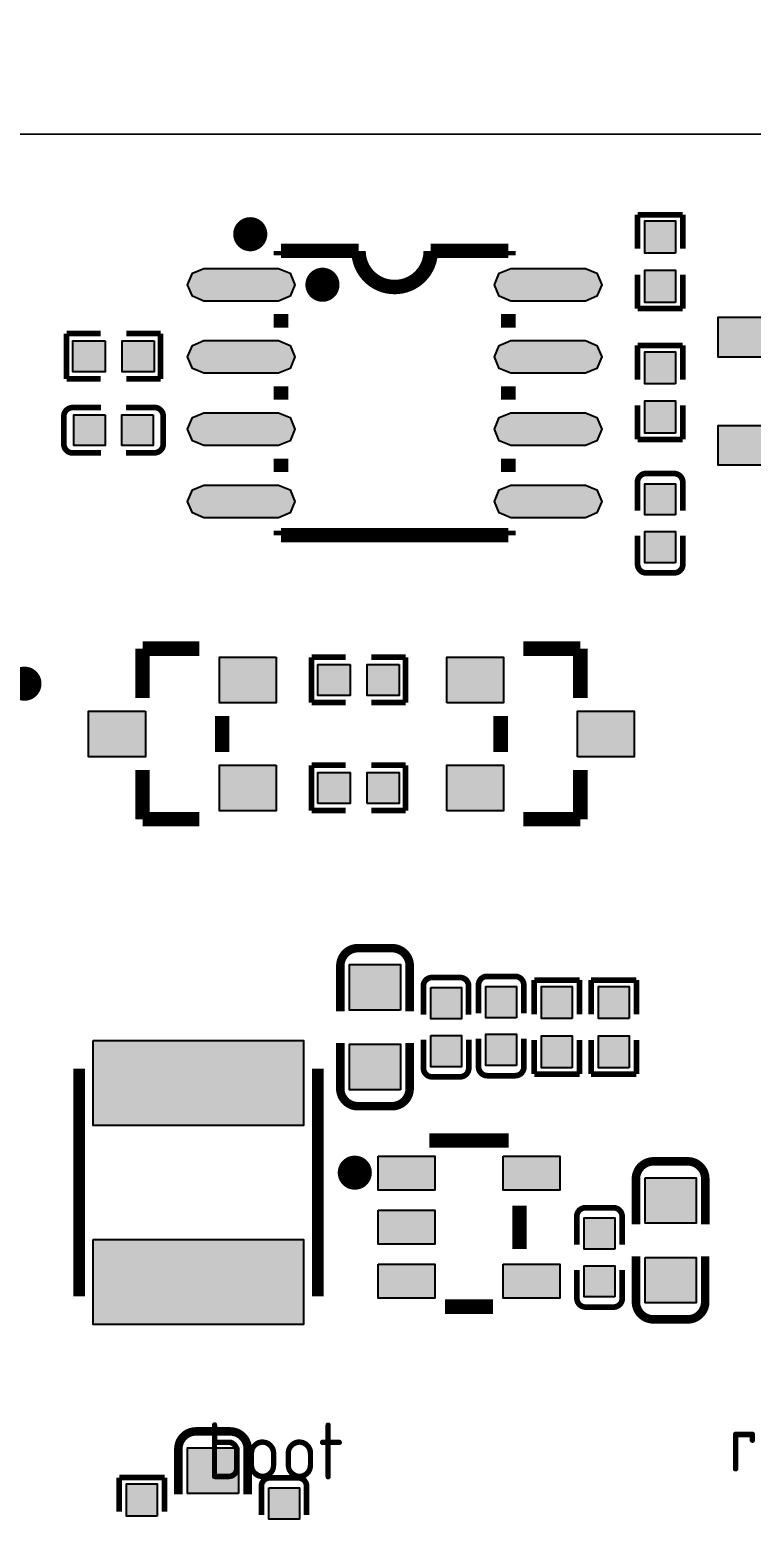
# Model space of a CAD drawing. Header units: millimetres. Extents: x 3623 to 6062, y 1175 to 2021.
# Drawn here: x 5640.07 to 5652.76, y 1802.3 to 1828.5 of the extents above; entities that cross this region are included whole.
import ezdxf

# ---------------------------------------------------------------- set-up
doc = ezdxf.new("R2010")
doc.units = ezdxf.units.MM
doc.header["$LTSCALE"] = 0.1
for name, color, linetype, true_color in [('Multi-Layer', 7, 'Continuous', 0xc0c0c0), ('Top-Layer', 1, 'Continuous', 0xff0000), ('Top-Silkscreen-Layer', 7, 'Continuous', 0xffcc00)]:
    doc.layers.add(name, color=color, linetype=linetype, true_color=true_color)
doc.layers.add('TOPOVERLAY', color=2, linetype='Continuous')
doc.styles.get("Standard").update_dxf_attribs({"font": 'isocp2.shx', "bigfont": 'AllInOneBig.shx'})

msp = doc.modelspace()

# ---------------------------------------------------------------- hatches: boundary and pattern name
at = {"layer": 'Top-Layer'}
for points in [[(5651.428, 1824.569), (5650.888, 1824.569), (5650.888, 1825.135), (5651.428, 1825.135)], [(5643.131, 1823.726), (5642.928, 1823.81), (5642.844, 1824.013), (5642.928, 1824.216), (5643.131, 1824.3), (5644.445, 1824.3), (5644.648, 1824.216), (5644.732, 1824.013), (5644.648, 1823.81), (5644.445, 1823.726)], [(5648.529, 1823.726), (5648.326, 1823.81), (5648.242, 1824.013), (5648.326, 1824.216), (5648.529, 1824.3), (5649.843, 1824.3), (5650.046, 1824.216), (5650.13, 1824.013), (5650.046, 1823.81), (5649.843, 1823.726)], [(5651.428, 1823.703), (5650.888, 1823.703), (5650.888, 1824.269), (5651.428, 1824.269)], [(5653.43, 1823.44), (5653.43, 1822.74), (5652.18, 1822.74), (5652.18, 1823.44)], [(5641.392, 1823.024), (5641.392, 1822.484), (5640.826, 1822.484), (5640.826, 1823.024)], [(5642.257, 1823.024), (5642.257, 1822.484), (5641.692, 1822.484), (5641.692, 1823.024)], [(5643.131, 1822.456), (5642.928, 1822.54), (5642.844, 1822.743), (5642.928, 1822.946), (5643.131, 1823.03), (5644.445, 1823.03), (5644.648, 1822.946), (5644.732, 1822.743), (5644.648, 1822.54), (5644.445, 1822.456)], [(5648.529, 1822.456), (5648.326, 1822.54), (5648.242, 1822.743), (5648.326, 1822.946), (5648.529, 1823.03), (5649.843, 1823.03), (5650.046, 1822.946), (5650.13, 1822.743), (5650.046, 1822.54), (5649.843, 1822.456)], [(5651.428, 1822.269), (5650.888, 1822.269), (5650.888, 1822.835), (5651.428, 1822.835)], [(5651.428, 1821.403), (5650.888, 1821.403), (5650.888, 1821.969), (5651.428, 1821.969)], [(5641.396, 1821.724), (5641.396, 1821.184), (5640.846, 1821.184), (5640.846, 1821.724)], [(5642.237, 1821.724), (5642.237, 1821.184), (5641.687, 1821.184), (5641.687, 1821.724)], [(5643.131, 1821.186), (5642.928, 1821.27), (5642.844, 1821.473), (5642.928, 1821.676), (5643.131, 1821.76), (5644.445, 1821.76), (5644.648, 1821.676), (5644.732, 1821.473), (5644.648, 1821.27), (5644.445, 1821.186)], [(5648.529, 1821.186), (5648.326, 1821.27), (5648.242, 1821.473), (5648.326, 1821.676), (5648.529, 1821.76), (5649.843, 1821.76), (5650.046, 1821.676), (5650.13, 1821.473), (5650.046, 1821.27), (5649.843, 1821.186)], [(5653.43, 1821.54), (5653.43, 1820.84), (5652.18, 1820.84), (5652.18, 1821.54)], [(5651.428, 1819.964), (5650.888, 1819.964), (5650.888, 1820.514), (5651.428, 1820.514)], [(5643.131, 1819.916), (5642.928, 1820), (5642.844, 1820.203), (5642.928, 1820.406), (5643.131, 1820.49), (5644.445, 1820.49), (5644.648, 1820.406), (5644.732, 1820.203), (5644.648, 1820), (5644.445, 1819.916)], [(5648.529, 1819.916), (5648.326, 1820), (5648.242, 1820.203), (5648.326, 1820.406), (5648.529, 1820.49), (5649.843, 1820.49), (5650.046, 1820.406), (5650.13, 1820.203), (5650.046, 1820), (5649.843, 1819.916)], [(5651.428, 1819.124), (5650.888, 1819.124), (5650.888, 1819.674), (5651.428, 1819.674)], [(5644.403, 1817.461), (5644.403, 1816.661), (5643.403, 1816.661), (5643.403, 1817.461)], [(5647.403, 1816.661), (5647.403, 1817.461), (5648.403, 1817.461), (5648.403, 1816.661)], [(5645.703, 1817.331), (5645.703, 1816.791), (5645.137, 1816.791), (5645.137, 1817.331)], [(5646.569, 1817.331), (5646.569, 1816.791), (5646.003, 1816.791), (5646.003, 1817.331)], [(5642.103, 1816.511), (5642.103, 1815.711), (5641.103, 1815.711), (5641.103, 1816.511)], [(5649.703, 1815.711), (5649.703, 1816.511), (5650.703, 1816.511), (5650.703, 1815.711)], [(5644.403, 1815.561), (5644.403, 1814.761), (5643.403, 1814.761), (5643.403, 1815.561)], [(5647.403, 1814.761), (5647.403, 1815.561), (5648.403, 1815.561), (5648.403, 1814.761)], [(5645.137, 1814.891), (5645.137, 1815.431), (5645.703, 1815.431), (5645.703, 1814.891)], [(5646.003, 1814.891), (5646.003, 1815.431), (5646.569, 1815.431), (5646.569, 1814.891)], [(5646.592, 1811.254), (5645.692, 1811.254), (5645.692, 1812.054), (5646.592, 1812.054)], [(5647.122, 1811.65), (5647.662, 1811.65), (5647.662, 1811.1), (5647.122, 1811.1)], [(5648.632, 1811.12), (5648.092, 1811.12), (5648.092, 1811.67), (5648.632, 1811.67)], [(5649.612, 1811.104), (5649.072, 1811.104), (5649.072, 1811.67), (5649.612, 1811.67)], [(5650.612, 1811.104), (5650.072, 1811.104), (5650.072, 1811.67), (5650.612, 1811.67)], [(5647.122, 1810.809), (5647.662, 1810.809), (5647.662, 1810.259), (5647.122, 1810.259)], [(5648.632, 1810.279), (5648.092, 1810.279), (5648.092, 1810.829), (5648.632, 1810.829)], [(5649.612, 1810.239), (5649.072, 1810.239), (5649.072, 1810.804), (5649.612, 1810.804)], [(5650.612, 1810.239), (5650.072, 1810.239), (5650.072, 1810.804), (5650.612, 1810.804)], [(5641.186, 1810.722), (5644.886, 1810.722), (5644.886, 1809.222), (5641.186, 1809.222)], [(5646.592, 1809.854), (5645.692, 1809.854), (5645.692, 1810.654), (5646.592, 1810.654)], [(5646.196, 1808.685), (5647.196, 1808.685), (5647.196, 1808.085), (5646.196, 1808.085)], [(5648.396, 1808.685), (5649.396, 1808.685), (5649.396, 1808.085), (5648.396, 1808.085)], [(5650.892, 1808.304), (5651.792, 1808.304), (5651.792, 1807.504), (5650.892, 1807.504)], [(5646.196, 1807.735), (5647.196, 1807.735), (5647.196, 1807.135), (5646.196, 1807.135)], [(5650.362, 1807.05), (5649.822, 1807.05), (5649.822, 1807.6), (5650.362, 1807.6)], [(5641.186, 1807.222), (5644.886, 1807.222), (5644.886, 1805.722), (5641.186, 1805.722)], [(5650.892, 1806.904), (5651.792, 1806.904), (5651.792, 1806.104), (5650.892, 1806.104)], [(5646.196, 1806.785), (5647.196, 1806.785), (5647.196, 1806.185), (5646.196, 1806.185)], [(5648.396, 1806.785), (5649.396, 1806.785), (5649.396, 1806.185), (5648.396, 1806.185)], [(5650.362, 1806.209), (5649.822, 1806.209), (5649.822, 1806.759), (5650.362, 1806.759)], [(5643.742, 1802.754), (5642.842, 1802.754), (5642.842, 1803.554), (5643.742, 1803.554)], [(5642.312, 1802.354), (5641.772, 1802.354), (5641.772, 1802.92), (5642.312, 1802.92)], [(5644.272, 1802.85), (5644.812, 1802.85), (5644.812, 1802.3), (5644.272, 1802.3)]]:
    msp.add_hatch(color=256, dxfattribs=at).paths.add_polyline_path(points)

# ---------------------------------------------------------------- linework, layer by layer
at = {"layer": 'Multi-Layer', "const_width": 0.0254}
msp.add_lwpolyline([(5656.971, 1830.662), (5657.722, 1830.662), (5658.104, 1830.586), (5658.429, 1830.369), (5658.645, 1830.045), (5658.722, 1829.662), (5658.722, 1827.662), (5658.645, 1827.279), (5658.429, 1826.955), (5658.104, 1826.738), (5657.722, 1826.662), (5635.722, 1826.662), (5635.339, 1826.738), (5635.014, 1826.955), (5634.798, 1827.279), (5634.722, 1827.662), (5634.722, 1829.662), (5634.798, 1830.045), (5635.014, 1830.369), (5635.339, 1830.586), (5635.722, 1830.662), (5636.471, 1830.662)], dxfattribs=at)
at = {"layer": 'Top-Layer'}
for points in [[(5651.428, 1824.569), (5650.888, 1824.569), (5650.888, 1825.135), (5651.428, 1825.135)], [(5643.131, 1823.726), (5642.928, 1823.81), (5642.844, 1824.013), (5642.928, 1824.216), (5643.131, 1824.3), (5644.445, 1824.3), (5644.648, 1824.216), (5644.732, 1824.013), (5644.648, 1823.81), (5644.445, 1823.726)], [(5648.529, 1823.726), (5648.326, 1823.81), (5648.242, 1824.013), (5648.326, 1824.216), (5648.529, 1824.3), (5649.843, 1824.3), (5650.046, 1824.216), (5650.13, 1824.013), (5650.046, 1823.81), (5649.843, 1823.726)], [(5651.428, 1823.703), (5650.888, 1823.703), (5650.888, 1824.269), (5651.428, 1824.269)], [(5653.43, 1823.44), (5653.43, 1822.74), (5652.18, 1822.74), (5652.18, 1823.44)], [(5641.392, 1823.024), (5641.392, 1822.484), (5640.826, 1822.484), (5640.826, 1823.024)], [(5642.257, 1823.024), (5642.257, 1822.484), (5641.692, 1822.484), (5641.692, 1823.024)], [(5643.131, 1822.456), (5642.928, 1822.54), (5642.844, 1822.743), (5642.928, 1822.946), (5643.131, 1823.03), (5644.445, 1823.03), (5644.648, 1822.946), (5644.732, 1822.743), (5644.648, 1822.54), (5644.445, 1822.456)], [(5648.529, 1822.456), (5648.326, 1822.54), (5648.242, 1822.743), (5648.326, 1822.946), (5648.529, 1823.03), (5649.843, 1823.03), (5650.046, 1822.946), (5650.13, 1822.743), (5650.046, 1822.54), (5649.843, 1822.456)], [(5651.428, 1822.269), (5650.888, 1822.269), (5650.888, 1822.835), (5651.428, 1822.835)], [(5651.428, 1821.403), (5650.888, 1821.403), (5650.888, 1821.969), (5651.428, 1821.969)], [(5641.396, 1821.724), (5641.396, 1821.184), (5640.846, 1821.184), (5640.846, 1821.724)], [(5642.237, 1821.724), (5642.237, 1821.184), (5641.687, 1821.184), (5641.687, 1821.724)], [(5643.131, 1821.186), (5642.928, 1821.27), (5642.844, 1821.473), (5642.928, 1821.676), (5643.131, 1821.76), (5644.445, 1821.76), (5644.648, 1821.676), (5644.732, 1821.473), (5644.648, 1821.27), (5644.445, 1821.186)], [(5648.529, 1821.186), (5648.326, 1821.27), (5648.242, 1821.473), (5648.326, 1821.676), (5648.529, 1821.76), (5649.843, 1821.76), (5650.046, 1821.676), (5650.13, 1821.473), (5650.046, 1821.27), (5649.843, 1821.186)], [(5653.43, 1821.54), (5653.43, 1820.84), (5652.18, 1820.84), (5652.18, 1821.54)], [(5651.428, 1819.964), (5650.888, 1819.964), (5650.888, 1820.514), (5651.428, 1820.514)], [(5643.131, 1819.916), (5642.928, 1820), (5642.844, 1820.203), (5642.928, 1820.406), (5643.131, 1820.49), (5644.445, 1820.49), (5644.648, 1820.406), (5644.732, 1820.203), (5644.648, 1820), (5644.445, 1819.916)], [(5648.529, 1819.916), (5648.326, 1820), (5648.242, 1820.203), (5648.326, 1820.406), (5648.529, 1820.49), (5649.843, 1820.49), (5650.046, 1820.406), (5650.13, 1820.203), (5650.046, 1820), (5649.843, 1819.916)], [(5651.428, 1819.124), (5650.888, 1819.124), (5650.888, 1819.674), (5651.428, 1819.674)], [(5644.403, 1817.461), (5644.403, 1816.661), (5643.403, 1816.661), (5643.403, 1817.461)], [(5647.403, 1816.661), (5647.403, 1817.461), (5648.403, 1817.461), (5648.403, 1816.661)], [(5645.703, 1817.331), (5645.703, 1816.791), (5645.137, 1816.791), (5645.137, 1817.331)], [(5646.569, 1817.331), (5646.569, 1816.791), (5646.003, 1816.791), (5646.003, 1817.331)], [(5642.103, 1816.511), (5642.103, 1815.711), (5641.103, 1815.711), (5641.103, 1816.511)], [(5649.703, 1815.711), (5649.703, 1816.511), (5650.703, 1816.511), (5650.703, 1815.711)], [(5644.403, 1815.561), (5644.403, 1814.761), (5643.403, 1814.761), (5643.403, 1815.561)], [(5647.403, 1814.761), (5647.403, 1815.561), (5648.403, 1815.561), (5648.403, 1814.761)], [(5645.137, 1814.891), (5645.137, 1815.431), (5645.703, 1815.431), (5645.703, 1814.891)], [(5646.003, 1814.891), (5646.003, 1815.431), (5646.569, 1815.431), (5646.569, 1814.891)], [(5646.592, 1811.254), (5645.692, 1811.254), (5645.692, 1812.054), (5646.592, 1812.054)], [(5647.122, 1811.65), (5647.662, 1811.65), (5647.662, 1811.1), (5647.122, 1811.1)], [(5648.632, 1811.12), (5648.092, 1811.12), (5648.092, 1811.67), (5648.632, 1811.67)], [(5649.612, 1811.104), (5649.072, 1811.104), (5649.072, 1811.67), (5649.612, 1811.67)], [(5650.612, 1811.104), (5650.072, 1811.104), (5650.072, 1811.67), (5650.612, 1811.67)], [(5647.122, 1810.809), (5647.662, 1810.809), (5647.662, 1810.259), (5647.122, 1810.259)], [(5648.632, 1810.279), (5648.092, 1810.279), (5648.092, 1810.829), (5648.632, 1810.829)], [(5649.612, 1810.239), (5649.072, 1810.239), (5649.072, 1810.804), (5649.612, 1810.804)], [(5650.612, 1810.239), (5650.072, 1810.239), (5650.072, 1810.804), (5650.612, 1810.804)], [(5641.186, 1810.722), (5644.886, 1810.722), (5644.886, 1809.222), (5641.186, 1809.222)], [(5646.592, 1809.854), (5645.692, 1809.854), (5645.692, 1810.654), (5646.592, 1810.654)], [(5646.196, 1808.685), (5647.196, 1808.685), (5647.196, 1808.085), (5646.196, 1808.085)], [(5648.396, 1808.685), (5649.396, 1808.685), (5649.396, 1808.085), (5648.396, 1808.085)], [(5650.892, 1808.304), (5651.792, 1808.304), (5651.792, 1807.504), (5650.892, 1807.504)], [(5646.196, 1807.735), (5647.196, 1807.735), (5647.196, 1807.135), (5646.196, 1807.135)], [(5650.362, 1807.05), (5649.822, 1807.05), (5649.822, 1807.6), (5650.362, 1807.6)], [(5641.186, 1807.222), (5644.886, 1807.222), (5644.886, 1805.722), (5641.186, 1805.722)], [(5650.892, 1806.904), (5651.792, 1806.904), (5651.792, 1806.104), (5650.892, 1806.104)], [(5646.196, 1806.785), (5647.196, 1806.785), (5647.196, 1806.185), (5646.196, 1806.185)], [(5648.396, 1806.785), (5649.396, 1806.785), (5649.396, 1806.185), (5648.396, 1806.185)], [(5650.362, 1806.209), (5649.822, 1806.209), (5649.822, 1806.759), (5650.362, 1806.759)], [(5643.742, 1802.754), (5642.842, 1802.754), (5642.842, 1803.554), (5643.742, 1803.554)], [(5642.312, 1802.354), (5641.772, 1802.354), (5641.772, 1802.92), (5642.312, 1802.92)], [(5644.272, 1802.85), (5644.812, 1802.85), (5644.812, 1802.3), (5644.272, 1802.3)]]:
    msp.add_lwpolyline(points, close=True, dxfattribs=at)
at = {"layer": 'Top-Silkscreen-Layer'}
for points, const_width in [([(5650.76, 1824.645), (5650.76, 1825.245)], 0.1), ([(5650.76, 1825.245), (5651.557, 1825.245)], 0.1), ([(5650.76, 1824.645), (5650.76, 1825.245)], 0.1), ([(5650.76, 1825.245), (5651.557, 1825.245)], 0.1), ([(5651.557, 1824.645), (5651.557, 1825.245)], 0.1), ([(5651.557, 1824.645), (5651.557, 1825.245)], 0.1), ([(5644.487, 1824.608), (5645.852, 1824.608)], 0.254), ([(5644.487, 1824.608), (5644.487, 1824.529)], 0.254), ([(5644.487, 1824.608), (5645.852, 1824.608)], 0.254), ([(5644.487, 1824.608), (5644.487, 1824.529)], 0.254), ([(5648.487, 1824.608), (5647.122, 1824.608)], 0.254), ([(5648.487, 1824.608), (5647.122, 1824.608)], 0.254), ([(5648.487, 1824.608), (5648.487, 1824.529)], 0.254), ([(5648.487, 1824.608), (5648.487, 1824.529)], 0.254), ([(5650.76, 1824.193), (5650.76, 1823.593)], 0.1), ([(5650.76, 1824.193), (5650.76, 1823.593)], 0.1), ([(5651.557, 1824.193), (5651.557, 1823.593)], 0.1), ([(5651.557, 1824.193), (5651.557, 1823.593)], 0.1), ([(5650.76, 1823.593), (5651.557, 1823.593)], 0.1), ([(5650.76, 1823.593), (5651.557, 1823.593)], 0.1), ([(5644.487, 1823.496), (5644.487, 1823.259)], 0.254), ([(5644.487, 1823.496), (5644.487, 1823.259)], 0.254), ([(5648.487, 1823.496), (5648.487, 1823.259)], 0.254), ([(5648.487, 1823.496), (5648.487, 1823.259)], 0.254), ([(5641.315, 1823.153), (5640.715, 1823.153)], 0.1), ([(5640.715, 1822.356), (5640.715, 1823.153)], 0.1), ([(5641.315, 1823.153), (5640.715, 1823.153)], 0.1), ([(5640.715, 1822.356), (5640.715, 1823.153)], 0.1), ([(5641.768, 1823.153), (5642.368, 1823.153)], 0.1), ([(5641.768, 1823.153), (5642.368, 1823.153)], 0.1), ([(5642.368, 1822.356), (5642.368, 1823.153)], 0.1), ([(5642.368, 1822.356), (5642.368, 1823.153)], 0.1), ([(5650.76, 1822.345), (5650.76, 1822.945)], 0.1), ([(5650.76, 1822.945), (5651.557, 1822.945)], 0.1), ([(5650.76, 1822.345), (5650.76, 1822.945)], 0.1), ([(5650.76, 1822.945), (5651.557, 1822.945)], 0.1), ([(5651.557, 1822.345), (5651.557, 1822.945)], 0.1), ([(5651.557, 1822.345), (5651.557, 1822.945)], 0.1), ([(5641.315, 1822.356), (5640.715, 1822.356)], 0.1), ([(5641.315, 1822.356), (5640.715, 1822.356)], 0.1), ([(5641.768, 1822.356), (5642.368, 1822.356)], 0.1), ([(5641.768, 1822.356), (5642.368, 1822.356)], 0.1), ([(5644.487, 1822.226), (5644.487, 1821.989)], 0.254), ([(5644.487, 1822.226), (5644.487, 1821.989)], 0.254), ([(5648.487, 1822.226), (5648.487, 1821.989)], 0.254), ([(5648.487, 1822.226), (5648.487, 1821.989)], 0.254), ([(5640.82, 1821.852), (5641.32, 1821.852)], 0.1), ([(5640.82, 1821.852), (5641.32, 1821.852)], 0.1), ([(5641.763, 1821.854), (5642.263, 1821.854)], 0.1), ([(5641.763, 1821.854), (5642.263, 1821.854)], 0.1), ([(5650.76, 1821.893), (5650.76, 1821.293)], 0.1), ([(5650.76, 1821.893), (5650.76, 1821.293)], 0.1), ([(5651.557, 1821.893), (5651.557, 1821.293)], 0.1), ([(5651.557, 1821.893), (5651.557, 1821.293)], 0.1), ([(5640.668, 1821.207), (5640.668, 1821.7)], 0.1), ([(5640.668, 1821.207), (5640.668, 1821.7)], 0.1), ([(5642.415, 1821.209), (5642.415, 1821.702)], 0.1), ([(5642.415, 1821.209), (5642.415, 1821.702)], 0.1), ([(5650.76, 1821.293), (5651.557, 1821.293)], 0.1), ([(5650.76, 1821.293), (5651.557, 1821.293)], 0.1), ([(5640.82, 1821.055), (5641.32, 1821.055)], 0.1), ([(5640.82, 1821.055), (5641.32, 1821.055)], 0.1), ([(5641.763, 1821.057), (5642.263, 1821.057)], 0.1), ([(5641.763, 1821.057), (5642.263, 1821.057)], 0.1), ([(5644.487, 1820.956), (5644.487, 1820.719)], 0.254), ([(5644.487, 1820.956), (5644.487, 1820.719)], 0.254), ([(5648.487, 1820.956), (5648.487, 1820.719)], 0.254), ([(5648.487, 1820.956), (5648.487, 1820.719)], 0.254), ([(5650.759, 1820.54), (5650.759, 1820.04)], 0.1), ([(5650.759, 1820.54), (5650.759, 1820.04)], 0.1), ([(5650.911, 1820.693), (5651.403, 1820.693)], 0.1), ([(5650.911, 1820.693), (5651.403, 1820.693)], 0.1), ([(5651.556, 1820.54), (5651.556, 1820.04)], 0.1), ([(5651.556, 1820.54), (5651.556, 1820.04)], 0.1), ([(5644.487, 1819.686), (5644.487, 1819.608)], 0.254), ([(5644.487, 1819.686), (5644.487, 1819.608)], 0.254), ([(5648.487, 1819.608), (5644.487, 1819.608)], 0.254), ([(5648.487, 1819.608), (5644.487, 1819.608)], 0.254), ([(5648.487, 1819.686), (5648.487, 1819.608)], 0.254), ([(5648.487, 1819.686), (5648.487, 1819.608)], 0.254), ([(5650.761, 1819.597), (5650.761, 1819.097)], 0.1), ([(5650.761, 1819.597), (5650.761, 1819.097)], 0.1), ([(5651.558, 1819.597), (5651.558, 1819.097)], 0.1), ([(5651.558, 1819.597), (5651.558, 1819.097)], 0.1), ([(5650.913, 1818.945), (5651.406, 1818.945)], 0.1), ([(5650.913, 1818.945), (5651.406, 1818.945)], 0.1), ([(5642.053, 1816.747), (5642.053, 1817.611)], 0.254), ([(5642.053, 1817.611), (5643.053, 1817.611)], 0.254), ([(5642.053, 1816.747), (5642.053, 1817.611)], 0.254), ([(5642.053, 1817.611), (5643.053, 1817.611)], 0.254), ([(5649.753, 1817.611), (5648.753, 1817.611)], 0.254), ([(5649.753, 1817.611), (5648.753, 1817.611)], 0.254), ([(5649.753, 1817.611), (5649.753, 1816.747)], 0.254), ([(5649.753, 1817.611), (5649.753, 1816.747)], 0.254), ([(5645.627, 1817.46), (5645.027, 1817.46)], 0.1), ([(5645.027, 1816.663), (5645.027, 1817.46)], 0.1), ([(5645.627, 1817.46), (5645.027, 1817.46)], 0.1), ([(5645.027, 1816.663), (5645.027, 1817.46)], 0.1), ([(5646.079, 1817.46), (5646.679, 1817.46)], 0.1), ([(5646.079, 1817.46), (5646.679, 1817.46)], 0.1), ([(5646.679, 1816.663), (5646.679, 1817.46)], 0.1), ([(5646.679, 1816.663), (5646.679, 1817.46)], 0.1), ([(5645.627, 1816.663), (5645.027, 1816.663)], 0.1), ([(5645.627, 1816.663), (5645.027, 1816.663)], 0.1), ([(5646.079, 1816.663), (5646.679, 1816.663)], 0.1), ([(5646.079, 1816.663), (5646.679, 1816.663)], 0.1), ([(5643.453, 1815.797), (5643.453, 1816.425)], 0.254), ([(5643.453, 1815.797), (5643.453, 1816.425)], 0.254), ([(5648.353, 1816.425), (5648.353, 1815.797)], 0.254), ([(5648.353, 1816.425), (5648.353, 1815.797)], 0.254), ([(5642.053, 1814.611), (5642.053, 1815.475)], 0.254), ([(5642.053, 1814.611), (5642.053, 1815.475)], 0.254), ([(5645.027, 1815.56), (5645.027, 1814.763)], 0.1), ([(5645.627, 1815.56), (5645.027, 1815.56)], 0.1), ([(5645.027, 1815.56), (5645.027, 1814.763)], 0.1), ([(5645.627, 1815.56), (5645.027, 1815.56)], 0.1), ([(5646.079, 1815.56), (5646.679, 1815.56)], 0.1), ([(5646.079, 1815.56), (5646.679, 1815.56)], 0.1), ([(5646.679, 1815.56), (5646.679, 1814.763)], 0.1), ([(5646.679, 1815.56), (5646.679, 1814.763)], 0.1), ([(5649.753, 1815.475), (5649.753, 1814.611)], 0.254), ([(5649.753, 1815.475), (5649.753, 1814.611)], 0.254), ([(5642.053, 1814.611), (5643.053, 1814.611)], 0.254), ([(5642.053, 1814.611), (5643.053, 1814.611)], 0.254), ([(5645.627, 1814.763), (5645.027, 1814.763)], 0.1), ([(5645.627, 1814.763), (5645.027, 1814.763)], 0.1), ([(5646.079, 1814.763), (5646.679, 1814.763)], 0.1), ([(5646.079, 1814.763), (5646.679, 1814.763)], 0.1), ([(5649.753, 1814.611), (5648.753, 1814.611)], 0.254), ([(5649.753, 1814.611), (5648.753, 1814.611)], 0.254), ([(5645.842, 1812.344), (5646.442, 1812.344)], 0.15), ([(5645.842, 1812.344), (5646.442, 1812.344)], 0.15), ([(5645.532, 1811.235), (5645.532, 1812.035)], 0.15), ([(5645.532, 1811.235), (5645.532, 1812.035)], 0.15), ([(5646.752, 1811.235), (5646.752, 1812.035)], 0.15), ([(5646.752, 1811.235), (5646.752, 1812.035)], 0.15), ([(5647.637, 1811.828), (5647.144, 1811.828)], 0.1), ([(5647.637, 1811.828), (5647.144, 1811.828)], 0.1), ([(5648.114, 1811.848), (5648.607, 1811.848)], 0.1), ([(5648.114, 1811.848), (5648.607, 1811.848)], 0.1), ([(5646.992, 1811.176), (5646.992, 1811.676)], 0.1), ([(5646.992, 1811.176), (5646.992, 1811.676)], 0.1), ([(5647.789, 1811.176), (5647.789, 1811.676)], 0.1), ([(5647.789, 1811.176), (5647.789, 1811.676)], 0.1), ([(5647.962, 1811.696), (5647.962, 1811.196)], 0.1), ([(5647.962, 1811.696), (5647.962, 1811.196)], 0.1), ([(5648.759, 1811.696), (5648.759, 1811.196)], 0.1), ([(5648.759, 1811.696), (5648.759, 1811.196)], 0.1), ([(5648.943, 1811.181), (5648.943, 1811.781)], 0.1), ([(5648.943, 1811.781), (5649.74, 1811.781)], 0.1), ([(5648.943, 1811.181), (5648.943, 1811.781)], 0.1), ([(5648.943, 1811.781), (5649.74, 1811.781)], 0.1), ([(5649.74, 1811.181), (5649.74, 1811.781)], 0.1), ([(5649.74, 1811.181), (5649.74, 1811.781)], 0.1), ([(5649.943, 1811.181), (5649.943, 1811.781)], 0.1), ([(5649.943, 1811.781), (5650.74, 1811.781)], 0.1), ([(5649.943, 1811.181), (5649.943, 1811.781)], 0.1), ([(5649.943, 1811.781), (5650.74, 1811.781)], 0.1), ([(5650.74, 1811.181), (5650.74, 1811.781)], 0.1), ([(5650.74, 1811.181), (5650.74, 1811.781)], 0.1), ([(5645.531, 1810.674), (5645.531, 1809.874)], 0.15), ([(5645.531, 1810.674), (5645.531, 1809.874)], 0.15), ([(5646.751, 1810.674), (5646.751, 1809.874)], 0.15), ([(5646.751, 1810.674), (5646.751, 1809.874)], 0.15), ([(5646.994, 1810.233), (5646.994, 1810.733)], 0.1), ([(5646.994, 1810.233), (5646.994, 1810.733)], 0.1), ([(5647.791, 1810.233), (5647.791, 1810.733)], 0.1), ([(5647.791, 1810.233), (5647.791, 1810.733)], 0.1), ([(5647.964, 1810.753), (5647.964, 1810.253)], 0.1), ([(5647.964, 1810.753), (5647.964, 1810.253)], 0.1), ([(5648.761, 1810.753), (5648.761, 1810.253)], 0.1), ([(5648.761, 1810.753), (5648.761, 1810.253)], 0.1), ([(5648.943, 1810.728), (5648.943, 1810.128)], 0.1), ([(5648.943, 1810.728), (5648.943, 1810.128)], 0.1), ([(5649.74, 1810.728), (5649.74, 1810.128)], 0.1), ([(5649.74, 1810.728), (5649.74, 1810.128)], 0.1), ([(5649.943, 1810.728), (5649.943, 1810.128)], 0.1), ([(5649.943, 1810.728), (5649.943, 1810.128)], 0.1), ([(5650.74, 1810.728), (5650.74, 1810.128)], 0.1), ([(5650.74, 1810.728), (5650.74, 1810.128)], 0.1), ([(5640.936, 1810.222), (5640.936, 1806.222)], 0.203), ([(5640.936, 1810.222), (5640.936, 1806.222)], 0.203), ([(5645.136, 1810.222), (5645.136, 1806.222)], 0.203), ([(5645.136, 1810.222), (5645.136, 1806.222)], 0.203), ([(5647.639, 1810.081), (5647.146, 1810.081)], 0.1), ([(5647.639, 1810.081), (5647.146, 1810.081)], 0.1), ([(5648.117, 1810.101), (5648.609, 1810.101)], 0.1), ([(5648.117, 1810.101), (5648.609, 1810.101)], 0.1), ([(5648.943, 1810.128), (5649.74, 1810.128)], 0.1), ([(5648.943, 1810.128), (5649.74, 1810.128)], 0.1), ([(5649.943, 1810.128), (5650.74, 1810.128)], 0.1), ([(5649.943, 1810.128), (5650.74, 1810.128)], 0.1), ([(5645.841, 1809.564), (5646.441, 1809.564)], 0.15), ([(5645.841, 1809.564), (5646.441, 1809.564)], 0.15), ([(5648.494, 1808.959), (5647.097, 1808.959)], 0.254), ([(5648.494, 1808.959), (5647.097, 1808.959)], 0.254), ([(5651.642, 1808.594), (5651.042, 1808.594)], 0.15), ([(5651.642, 1808.594), (5651.042, 1808.594)], 0.15), ([(5650.732, 1807.485), (5650.732, 1808.285)], 0.15), ([(5650.732, 1807.485), (5650.732, 1808.285)], 0.15), ([(5651.952, 1807.485), (5651.952, 1808.285)], 0.15), ([(5651.952, 1807.485), (5651.952, 1808.285)], 0.15), ([(5648.685, 1807.816), (5648.685, 1807.054)], 0.254), ([(5648.685, 1807.816), (5648.685, 1807.054)], 0.254), ([(5649.692, 1807.626), (5649.692, 1807.126)], 0.1), ([(5649.692, 1807.626), (5649.692, 1807.126)], 0.1), ([(5649.844, 1807.778), (5650.337, 1807.778)], 0.1), ([(5649.844, 1807.778), (5650.337, 1807.778)], 0.1), ([(5650.489, 1807.626), (5650.489, 1807.126)], 0.1), ([(5650.489, 1807.626), (5650.489, 1807.126)], 0.1), ([(5650.732, 1806.924), (5650.732, 1806.124)], 0.15), ([(5650.732, 1806.924), (5650.732, 1806.124)], 0.15), ([(5651.951, 1806.924), (5651.951, 1806.124)], 0.15), ([(5651.951, 1806.924), (5651.951, 1806.124)], 0.15), ([(5649.694, 1806.683), (5649.694, 1806.183)], 0.1), ([(5649.694, 1806.683), (5649.694, 1806.183)], 0.1), ([(5650.491, 1806.683), (5650.491, 1806.183)], 0.1), ([(5650.491, 1806.683), (5650.491, 1806.183)], 0.1), ([(5648.218, 1806.038), (5647.374, 1806.038)], 0.254), ([(5648.218, 1806.038), (5647.374, 1806.038)], 0.254), ([(5649.846, 1806.031), (5650.339, 1806.031)], 0.1), ([(5649.846, 1806.031), (5650.339, 1806.031)], 0.1), ([(5651.641, 1805.814), (5651.041, 1805.814)], 0.15), ([(5651.641, 1805.814), (5651.041, 1805.814)], 0.15), ([(5642.992, 1803.844), (5643.592, 1803.844)], 0.15), ([(5642.992, 1803.844), (5643.592, 1803.844)], 0.15), ([(5642.682, 1802.735), (5642.682, 1803.535)], 0.15), ([(5642.682, 1802.735), (5642.682, 1803.535)], 0.15), ([(5643.902, 1802.735), (5643.902, 1803.535)], 0.15), ([(5643.902, 1802.735), (5643.902, 1803.535)], 0.15), ([(5641.643, 1802.431), (5641.643, 1803.031)], 0.1), ([(5641.643, 1803.031), (5642.44, 1803.031)], 0.1), ([(5641.643, 1802.431), (5641.643, 1803.031)], 0.1), ([(5641.643, 1803.031), (5642.44, 1803.031)], 0.1), ([(5642.44, 1802.431), (5642.44, 1803.031)], 0.1), ([(5642.44, 1802.431), (5642.44, 1803.031)], 0.1), ([(5644.787, 1803.028), (5644.294, 1803.028)], 0.1), ([(5644.787, 1803.028), (5644.294, 1803.028)], 0.1), ([(5644.142, 1802.376), (5644.142, 1802.876)], 0.1), ([(5644.142, 1802.376), (5644.142, 1802.876)], 0.1), ([(5644.939, 1802.376), (5644.939, 1802.876)], 0.1), ([(5644.939, 1802.376), (5644.939, 1802.876)], 0.1)]:
    msp.add_lwpolyline(points, dxfattribs=dict(at, const_width=const_width))
at = {"layer": 'Top-Silkscreen-Layer', "const_width": 0.3}
for points in [[(5643.797, 1824.902, 1), (5644.097, 1824.902, 1)], [(5643.797, 1824.902, 1), (5644.097, 1824.902, 1)], [(5645.067, 1824.013, 1), (5645.367, 1824.013, 1)], [(5645.067, 1824.013, 1), (5645.367, 1824.013, 1)], [(5639.823, 1816.996, 1), (5640.124, 1816.996, 1)], [(5639.823, 1816.996, 1), (5640.124, 1816.996, 1)], [(5645.636, 1808.395, 1), (5645.936, 1808.395, 1)], [(5645.636, 1808.395, 1), (5645.936, 1808.395, 1)]]:
    msp.add_lwpolyline(points, format="xyb", close=True, dxfattribs=at)
at = {"layer": 'Top-Silkscreen-Layer'}
for points, const_width in [([(5645.852, 1824.608, 1), (5647.122, 1824.607)], 0.254), ([(5645.852, 1824.608, 1), (5647.122, 1824.607)], 0.254), ([(5640.668, 1821.7, -0.414), (5640.82, 1821.852)], 0.1), ([(5640.668, 1821.7, -0.414), (5640.82, 1821.852)], 0.1), ([(5642.263, 1821.854, -0.414), (5642.415, 1821.702)], 0.1), ([(5642.263, 1821.854, -0.414), (5642.415, 1821.702)], 0.1), ([(5640.82, 1821.055, -0.414), (5640.668, 1821.207)], 0.1), ([(5640.82, 1821.055, -0.414), (5640.668, 1821.207)], 0.1), ([(5642.415, 1821.209, -0.414), (5642.263, 1821.057)], 0.1), ([(5642.415, 1821.209, -0.414), (5642.263, 1821.057)], 0.1), ([(5650.759, 1820.54, -0.414), (5650.911, 1820.693)], 0.1), ([(5650.759, 1820.54, -0.414), (5650.911, 1820.693)], 0.1), ([(5651.403, 1820.693, -0.414), (5651.556, 1820.54)], 0.1), ([(5651.403, 1820.693, -0.414), (5651.556, 1820.54)], 0.1), ([(5650.913, 1818.945, -0.414), (5650.761, 1819.097)], 0.1), ([(5650.913, 1818.945, -0.414), (5650.761, 1819.097)], 0.1), ([(5651.558, 1819.097, -0.414), (5651.406, 1818.945)], 0.1), ([(5651.558, 1819.097, -0.414), (5651.406, 1818.945)], 0.1), ([(5645.532, 1812.035, -0.414), (5645.842, 1812.344)], 0.15), ([(5645.532, 1812.035, -0.414), (5645.842, 1812.344)], 0.15), ([(5646.442, 1812.344, -0.414), (5646.752, 1812.035)], 0.15), ([(5646.442, 1812.344, -0.414), (5646.752, 1812.035)], 0.15), ([(5646.992, 1811.676, -0.414), (5647.144, 1811.828)], 0.1), ([(5646.992, 1811.676, -0.414), (5647.144, 1811.828)], 0.1), ([(5647.637, 1811.828, -0.414), (5647.789, 1811.676)], 0.1), ([(5647.637, 1811.828, -0.414), (5647.789, 1811.676)], 0.1), ([(5647.962, 1811.696, -0.414), (5648.114, 1811.848)], 0.1), ([(5647.962, 1811.696, -0.414), (5648.114, 1811.848)], 0.1), ([(5648.607, 1811.848, -0.414), (5648.759, 1811.696)], 0.1), ([(5648.607, 1811.848, -0.414), (5648.759, 1811.696)], 0.1), ([(5647.146, 1810.081, -0.414), (5646.994, 1810.233)], 0.1), ([(5647.146, 1810.081, -0.414), (5646.994, 1810.233)], 0.1), ([(5647.791, 1810.233, -0.414), (5647.639, 1810.081)], 0.1), ([(5647.791, 1810.233, -0.414), (5647.639, 1810.081)], 0.1), ([(5648.117, 1810.101, -0.414), (5647.964, 1810.253)], 0.1), ([(5648.117, 1810.101, -0.414), (5647.964, 1810.253)], 0.1), ([(5648.761, 1810.253, -0.414), (5648.609, 1810.101)], 0.1), ([(5648.761, 1810.253, -0.414), (5648.609, 1810.101)], 0.1), ([(5645.841, 1809.564, -0.414), (5645.531, 1809.874)], 0.15), ([(5645.841, 1809.564, -0.414), (5645.531, 1809.874)], 0.15), ([(5646.751, 1809.874, -0.414), (5646.441, 1809.564)], 0.15), ([(5646.751, 1809.874, -0.414), (5646.441, 1809.564)], 0.15), ([(5650.732, 1808.285, -0.414), (5651.042, 1808.594)], 0.15), ([(5650.732, 1808.285, -0.414), (5651.042, 1808.594)], 0.15), ([(5651.642, 1808.594, -0.414), (5651.952, 1808.285)], 0.15), ([(5651.642, 1808.594, -0.414), (5651.952, 1808.285)], 0.15), ([(5649.692, 1807.626, -0.414), (5649.844, 1807.778)], 0.1), ([(5649.692, 1807.626, -0.414), (5649.844, 1807.778)], 0.1), ([(5650.337, 1807.778, -0.414), (5650.489, 1807.626)], 0.1), ([(5650.337, 1807.778, -0.414), (5650.489, 1807.626)], 0.1), ([(5649.846, 1806.031, -0.414), (5649.694, 1806.183)], 0.1), ([(5649.846, 1806.031, -0.414), (5649.694, 1806.183)], 0.1), ([(5650.491, 1806.183, -0.414), (5650.339, 1806.031)], 0.1), ([(5650.491, 1806.183, -0.414), (5650.339, 1806.031)], 0.1), ([(5651.041, 1805.814, -0.414), (5650.732, 1806.124)], 0.15), ([(5651.041, 1805.814, -0.414), (5650.732, 1806.124)], 0.15), ([(5651.951, 1806.124, -0.414), (5651.641, 1805.814)], 0.15), ([(5651.951, 1806.124, -0.414), (5651.641, 1805.814)], 0.15), ([(5642.682, 1803.535, -0.414), (5642.992, 1803.844)], 0.15), ([(5642.682, 1803.535, -0.414), (5642.992, 1803.844)], 0.15), ([(5643.592, 1803.844, -0.414), (5643.902, 1803.535)], 0.15), ([(5643.592, 1803.844, -0.414), (5643.902, 1803.535)], 0.15), ([(5644.142, 1802.876, -0.414), (5644.294, 1803.028)], 0.1), ([(5644.142, 1802.876, -0.414), (5644.294, 1803.028)], 0.1), ([(5644.787, 1803.028, -0.414), (5644.939, 1802.876)], 0.1), ([(5644.787, 1803.028, -0.414), (5644.939, 1802.876)], 0.1)]:
    msp.add_lwpolyline(points, format="xyb", dxfattribs=dict(at, const_width=const_width))

# ---------------------------------------------------------------- texts
at = {"layer": 'TOPOVERLAY'}
for s, p in [('boot', (5643.177, 1803)), ('reset', (5652.355, 1803.137))]:
    msp.add_text(s, height=1, dxfattribs=at).set_placement(p)

doc.saveas('drawing.dxf')
